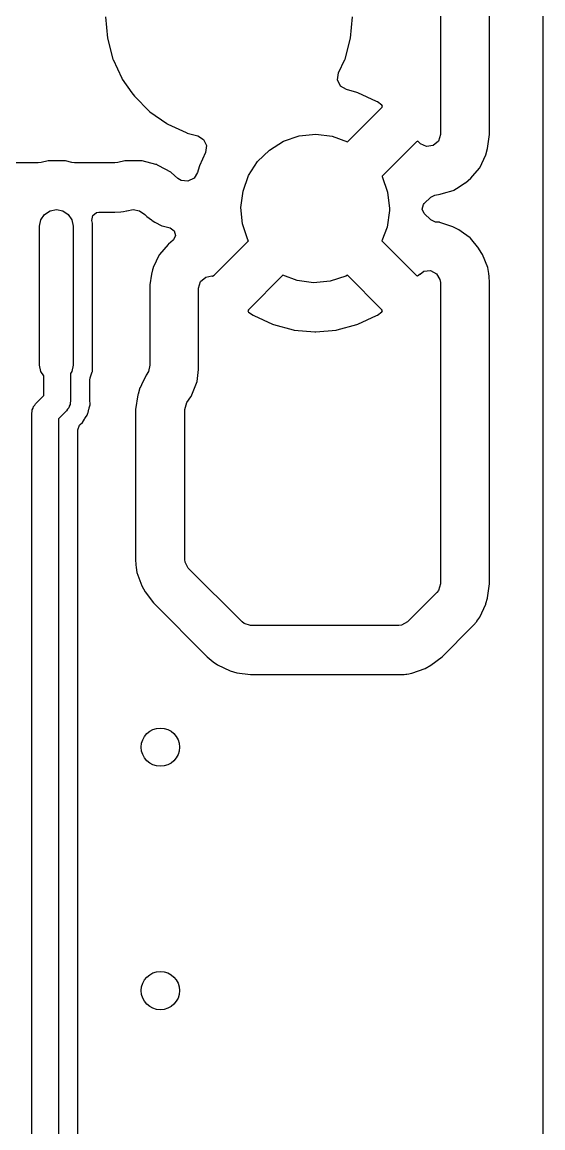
# Model space of a CAD drawing. Extents: x 2.37 to 5.13, y -5.38 to -2.62.
# Drawn here: x 4.9182 to 5.1321, y -4.4564 to -4.0022 of the extents above; entities that cross this region are included whole.
import ezdxf

# ---------------------------------------------------------------- set-up
doc = ezdxf.new("R2010")
doc.units = 0
doc.header["$MEASUREMENT"] = 0
doc.layers.add('BLACK', color=7, linetype='CONTINUOUS')

msp = doc.modelspace()

# ---------------------------------------------------------------- linework, layer by layer
at = {"layer": 'BLACK', "linetype": 'CONTINUOUS'}
for p, q in [((5.13211, -2.62081), (5.13211, -5.37919)), ((5.09, -3.95204), (5.09, -4.04836)), ((5.11022, -4.04836), (5.11022, -3.95204)), ((4.95244, -4), (4.95321, -4.00881)), ((5.05311, -4.00881), (5.05389, -4)), ((4.95321, -4.00881), (4.9555, -4.01735)), ((5.05083, -4.01735), (5.05311, -4.00881)), ((4.9555, -4.01735), (4.95559, -4.01754)), ((4.95559, -4.01754), (4.95559, -4.01754)), ((4.95559, -4.01754), (4.95914, -4.02517)), ((5.04819, -4.02299), (5.05073, -4.01754)), ((5.05073, -4.01754), (5.05083, -4.01735)), ((5.05073, -4.01754), (5.05073, -4.01754)), ((5.0478, -4.02591), (5.04819, -4.02299)), ((4.95914, -4.02517), (4.95914, -4.02517)), ((4.95914, -4.02517), (4.95923, -4.02536)), ((4.95923, -4.02536), (4.95936, -4.02554)), ((4.95936, -4.02554), (4.95936, -4.02554)), ((4.95936, -4.02554), (4.96331, -4.03118)), ((5.04902, -4.02842), (5.0478, -4.02591)), ((5.05141, -4.02988), (5.04902, -4.02842)), ((4.96331, -4.03118), (4.9643, -4.03261)), ((4.9643, -4.03261), (4.97056, -4.03886)), ((5.05573, -4.03104), (5.05141, -4.02988)), ((5.05613, -4.03118), (5.05573, -4.03104)), ((5.06375, -4.03474), (5.05613, -4.03118)), ((5.0519, -4.05129), (5.06604, -4.03715)), ((5.06412, -4.03495), (5.06375, -4.03474)), ((5.06593, -4.03622), (5.06412, -4.03495)), ((5.06629, -4.03669), (5.06593, -4.03622)), ((5.06604, -4.03715), (5.06629, -4.03669)), ((4.97056, -4.03886), (4.97073, -4.03898)), ((4.97073, -4.03898), (4.97073, -4.03898)), ((4.97073, -4.03898), (4.97762, -4.0438)), ((4.97762, -4.0438), (4.9778, -4.04393)), ((4.9778, -4.04393), (4.97799, -4.04402)), ((4.97799, -4.04402), (4.97799, -4.04402)), ((4.97799, -4.04402), (4.98562, -4.04757)), ((4.98562, -4.04757), (4.98581, -4.04767)), ((4.98581, -4.04767), (4.98602, -4.04772)), ((4.98602, -4.04772), (4.98602, -4.04772)), ((4.98602, -4.04772), (4.99036, -4.04888)), ((4.99036, -4.04888), (4.99275, -4.05034)), ((4.99275, -4.05034), (4.99397, -4.05285)), ((5.01981, -4.0547), (5.0256, -4.05113)), ((5.0256, -4.05113), (5.03204, -4.04894)), ((5.03204, -4.04894), (5.03881, -4.04823)), ((5.03881, -4.04823), (5.04556, -4.04903)), ((5.04556, -4.04903), (5.0519, -4.05129)), ((5.08015, -4.05132), (5.06604, -4.06544)), ((5.08068, -4.05104), (5.08015, -4.05132)), ((5.08122, -4.05147), (5.08068, -4.05104)), ((5.08179, -4.05211), (5.08122, -4.05147)), ((5.08921, -4.05104), (5.0871, -4.05287)), ((5.09, -4.04836), (5.08921, -4.05104)), ((5.1094, -4.05405), (5.11022, -4.04836)), ((4.99357, -4.05577), (4.99104, -4.0612)), ((4.99397, -4.05285), (4.99357, -4.05577)), ((5.01495, -4.05946), (5.01981, -4.0547)), ((5.08433, -4.05327), (5.08179, -4.05211)), ((5.0871, -4.05287), (5.08433, -4.05327)), ((5.10861, -4.05674), (5.1094, -4.05405)), ((4.92483, -4.06), (4.90827, -4.06)), ((4.92599, -4.05986), (4.92483, -4.06)), ((4.92889, -4.05917), (4.92599, -4.05986)), ((4.92918, -4.0591), (4.92889, -4.05917)), ((4.92889, -4.05917), (4.92889, -4.05917)), ((4.93264, -4.05911), (4.92918, -4.0591)), ((4.93539, -4.05913), (4.93264, -4.05911)), ((4.93569, -4.05913), (4.93539, -4.05913)), ((4.93539, -4.05913), (4.93539, -4.05913)), ((4.93598, -4.0592), (4.93569, -4.05913)), ((4.93856, -4.05985), (4.93598, -4.0592)), ((4.93598, -4.0592), (4.93598, -4.0592)), ((4.93977, -4.06), (4.93856, -4.05985)), ((4.95632, -4.06), (4.93977, -4.06)), ((4.95748, -4.05986), (4.95632, -4.06)), ((4.96038, -4.05917), (4.95748, -4.05986)), ((4.96067, -4.0591), (4.96038, -4.05917)), ((4.96038, -4.05917), (4.96038, -4.05917)), ((4.96414, -4.05911), (4.96067, -4.0591)), ((4.96689, -4.05913), (4.96414, -4.05911)), ((4.96719, -4.05913), (4.96689, -4.05913)), ((4.96689, -4.05913), (4.96689, -4.05913)), ((4.96748, -4.0592), (4.96719, -4.05913)), ((4.97311, -4.06062), (4.96748, -4.0592)), ((4.96748, -4.0592), (4.96748, -4.0592)), ((4.9735, -4.06072), (4.97311, -4.06062)), ((4.97377, -4.06086), (4.9735, -4.06072)), ((5.01126, -4.06517), (5.01495, -4.05946)), ((5.10622, -4.06197), (5.10861, -4.05674)), ((4.97442, -4.0612), (4.97377, -4.06086)), ((4.97377, -4.06086), (4.97377, -4.06086)), ((4.97926, -4.06376), (4.97442, -4.0612)), ((4.97948, -4.06396), (4.97926, -4.06376)), ((4.98217, -4.06636), (4.97948, -4.06396)), ((4.97948, -4.06396), (4.97948, -4.06396)), ((4.99027, -4.06394), (4.98881, -4.06633)), ((4.99089, -4.06161), (4.99027, -4.06394)), ((4.99104, -4.0612), (4.99089, -4.06161)), ((5.00894, -4.07157), (5.01126, -4.06517)), ((5.10245, -4.06632), (5.10334, -4.06529)), ((5.10334, -4.06529), (5.10608, -4.06213)), ((5.10608, -4.06213), (5.10622, -4.06197)), ((5.10608, -4.06213), (5.10608, -4.06213)), ((4.98352, -4.06722), (4.98217, -4.06636)), ((4.9863, -4.06755), (4.98352, -4.06722)), ((4.98881, -4.06633), (4.9863, -4.06755)), ((5.06604, -4.06544), (5.06611, -4.06556)), ((5.06611, -4.06556), (5.06835, -4.07198)), ((5.09667, -4.07051), (5.10025, -4.06821)), ((5.10025, -4.06821), (5.10034, -4.06815)), ((5.10025, -4.06821), (5.10025, -4.06821)), ((5.10034, -4.06815), (5.10245, -4.06632)), ((5.00808, -4.07831), (5.00894, -4.07157)), ((5.06835, -4.07198), (5.06911, -4.07874)), ((5.08339, -4.07668), (5.08603, -4.07404)), ((5.08603, -4.07404), (5.08768, -4.07321)), ((5.08768, -4.07321), (5.08987, -4.0729)), ((5.08987, -4.0729), (5.08998, -4.07288)), ((5.08998, -4.07288), (5.09135, -4.07248)), ((5.09135, -4.07248), (5.0953, -4.07132)), ((5.0953, -4.07132), (5.0955, -4.07126)), ((5.0953, -4.07132), (5.0953, -4.07132)), ((5.0955, -4.07126), (5.09667, -4.07051)), ((5.00875, -4.08508), (5.00808, -4.07831)), ((5.06911, -4.07874), (5.06909, -4.07959)), ((5.08254, -4.07899), (5.08306, -4.07707)), ((5.08306, -4.07707), (5.08339, -4.07668)), ((4.9254, -4.08602), (4.92593, -4.08339)), ((4.92593, -4.08339), (4.92742, -4.08115)), ((4.92742, -4.08115), (4.92966, -4.07966)), ((4.92966, -4.07966), (4.93229, -4.07913)), ((4.93229, -4.07913), (4.93493, -4.07966)), ((4.93493, -4.07966), (4.93717, -4.08115)), ((4.93717, -4.08115), (4.93866, -4.08339)), ((4.93866, -4.08339), (4.93918, -4.08602)), ((4.94688, -4.08361), (4.94725, -4.08165)), ((4.94725, -4.08165), (4.94878, -4.08038)), ((4.94878, -4.08038), (4.94975, -4.08022)), ((4.94975, -4.08022), (4.95632, -4.08022)), ((4.95632, -4.08022), (4.9587, -4.08008)), ((4.9587, -4.08008), (4.95874, -4.08007)), ((4.95874, -4.08007), (4.95981, -4.07994)), ((4.95874, -4.08007), (4.95874, -4.08007)), ((4.95981, -4.07994), (4.95981, -4.07994)), ((4.95981, -4.07994), (4.95986, -4.07994)), ((4.95986, -4.07994), (4.96105, -4.07973)), ((4.96105, -4.07973), (4.96115, -4.07966)), ((4.96115, -4.07966), (4.96379, -4.07913)), ((4.96379, -4.07913), (4.96643, -4.07966)), ((4.96643, -4.07966), (4.96866, -4.08115)), ((4.96866, -4.08115), (4.96901, -4.08167)), ((4.96901, -4.08167), (4.96944, -4.08199)), ((4.96944, -4.08199), (4.97133, -4.08342)), ((4.97133, -4.08342), (4.97138, -4.08345)), ((4.97138, -4.08345), (4.97138, -4.08345)), ((4.97138, -4.08345), (4.97161, -4.0836)), ((5.06909, -4.07959), (5.06815, -4.08633)), ((5.08339, -4.0808), (5.08254, -4.07899)), ((5.08603, -4.08345), (5.08339, -4.0808)), ((5.08798, -4.0843), (5.08603, -4.08345)), ((4.9254, -4.14311), (4.9254, -4.08602)), ((4.93918, -4.08602), (4.93918, -4.14311)), ((4.94708, -4.0848), (4.94688, -4.08361)), ((4.94708, -4.14547), (4.94708, -4.0848)), ((4.97161, -4.0836), (4.97268, -4.08428)), ((4.97268, -4.08428), (4.97556, -4.0858)), ((4.97556, -4.0858), (4.97572, -4.08584)), ((4.97572, -4.08584), (4.97572, -4.08584)), ((4.97572, -4.08584), (4.97903, -4.08673)), ((4.97903, -4.08673), (4.98067, -4.08787)), ((4.98067, -4.08787), (4.98118, -4.0898)), ((5.0109, -4.09154), (5.00875, -4.08508)), ((5.06815, -4.08633), (5.06599, -4.092)), ((5.0894, -4.08435), (5.08798, -4.0843)), ((5.08961, -4.08436), (5.0894, -4.08435)), ((5.08981, -4.08443), (5.08961, -4.08436)), ((5.09387, -4.0858), (5.08981, -4.08443)), ((5.09506, -4.0862), (5.09387, -4.0858)), ((5.09756, -4.08746), (5.09506, -4.0862)), ((5.09764, -4.08752), (5.09756, -4.08746)), ((5.09954, -4.08885), (5.09764, -4.08752)), ((5.09764, -4.08752), (5.09764, -4.08752)), ((4.98019, -4.09175), (4.97833, -4.09336)), ((4.98034, -4.09161), (4.98019, -4.09175)), ((4.98118, -4.0898), (4.98034, -4.09161)), ((4.99703, -4.10616), (5.01118, -4.09201)), ((5.01118, -4.09201), (5.0109, -4.09154)), ((5.06599, -4.092), (5.08018, -4.10619)), ((5.10227, -4.09076), (5.09954, -4.08885)), ((5.1024, -4.09093), (5.10227, -4.09076)), ((5.10574, -4.0951), (5.1024, -4.09093)), ((5.1024, -4.09093), (5.1024, -4.09093)), ((4.97818, -4.09351), (4.97465, -4.09758)), ((4.97825, -4.09343), (4.97818, -4.09351)), ((4.97833, -4.09336), (4.97825, -4.09343)), ((4.97833, -4.09336), (4.97833, -4.09336)), ((5.10586, -4.09526), (5.10574, -4.0951)), ((5.10728, -4.09767), (5.10586, -4.09526)), ((4.97448, -4.09778), (4.97209, -4.10301)), ((4.97465, -4.09758), (4.97448, -4.09778)), ((5.10946, -4.10299), (5.10728, -4.09767)), ((4.9713, -4.10569), (4.97068, -4.11002)), ((4.9718, -4.10399), (4.9713, -4.10569)), ((4.97206, -4.10311), (4.9718, -4.10399)), ((4.97209, -4.10301), (4.97206, -4.10311)), ((4.97206, -4.10311), (4.97206, -4.10311)), ((4.99642, -4.10648), (4.99703, -4.10616)), ((5.02532, -4.10615), (5.01115, -4.12033)), ((5.03121, -4.10835), (5.02532, -4.10615)), ((5.05185, -4.10614), (5.0512, -4.10653)), ((5.06601, -4.1203), (5.05185, -4.10614)), ((5.08018, -4.10619), (5.08065, -4.10644)), ((5.08065, -4.10644), (5.08171, -4.10561)), ((5.08171, -4.10561), (5.08175, -4.10566)), ((5.08175, -4.10566), (5.08316, -4.10453)), ((5.08316, -4.10453), (5.08594, -4.10424)), ((5.08594, -4.10424), (5.08843, -4.1055)), ((5.08843, -4.1055), (5.08985, -4.10791)), ((5.10991, -4.10543), (5.10946, -4.10299)), ((5.11006, -4.10664), (5.10991, -4.10543)), ((4.97068, -4.11002), (4.97068, -4.14311)), ((4.9907, -4.11139), (4.99149, -4.10871)), ((4.99149, -4.10871), (4.9936, -4.10688)), ((4.9936, -4.10688), (4.99617, -4.10645)), ((4.99617, -4.10645), (4.99642, -4.10648)), ((5.03795, -4.10925), (5.03121, -4.10835)), ((5.04473, -4.10863), (5.03795, -4.10925)), ((5.0512, -4.10653), (5.04473, -4.10863)), ((5.08985, -4.10791), (5.09, -4.10912)), ((5.09, -4.10912), (5.09, -4.23295)), ((5.11022, -4.10912), (5.11006, -4.10664)), ((5.11022, -4.23295), (5.11022, -4.10912)), ((4.9907, -4.14488), (4.9907, -4.11139)), ((5.01115, -4.12033), (5.01089, -4.12079)), ((5.01089, -4.12079), (5.01126, -4.12126)), ((5.01126, -4.12126), (5.01306, -4.12253)), ((5.01306, -4.12253), (5.01344, -4.12274)), ((5.01344, -4.12274), (5.02106, -4.1263)), ((5.05613, -4.1263), (5.06375, -4.12274)), ((5.06375, -4.12274), (5.06412, -4.12253)), ((5.06412, -4.12253), (5.06596, -4.12124)), ((5.06596, -4.12124), (5.06629, -4.12083)), ((5.06629, -4.12083), (5.06601, -4.1203)), ((5.02106, -4.1263), (5.02146, -4.12644)), ((5.02146, -4.12644), (5.02958, -4.12862)), ((5.02958, -4.12862), (5.03, -4.12869)), ((5.03, -4.12869), (5.03838, -4.12943)), ((5.03881, -4.12943), (5.04718, -4.12869)), ((5.04718, -4.12869), (5.04761, -4.12862)), ((5.04761, -4.12862), (5.05573, -4.12644)), ((5.05573, -4.12644), (5.05613, -4.1263)), ((5.03838, -4.12943), (5.03881, -4.12943)), ((4.92593, -4.14575), (4.9254, -4.14311)), ((4.92709, -4.14748), (4.92593, -4.14575)), ((4.93866, -4.14575), (4.93811, -4.14657)), ((4.93811, -4.14657), (4.93811, -4.15788)), ((4.93918, -4.14311), (4.93866, -4.14575)), ((4.94617, -4.14822), (4.947, -4.14586)), ((4.947, -4.14586), (4.94706, -4.14569)), ((4.947, -4.14586), (4.947, -4.14586)), ((4.94706, -4.14569), (4.94708, -4.14547)), ((4.97016, -4.14575), (4.96915, -4.14725)), ((4.97068, -4.14311), (4.97016, -4.14575)), ((4.99005, -4.14985), (4.9907, -4.14488)), ((4.92709, -4.1556), (4.92709, -4.14748)), ((4.946, -4.14919), (4.94617, -4.14822)), ((4.946, -4.15717), (4.946, -4.14919)), ((4.96722, -4.15116), (4.96663, -4.15235)), ((4.96915, -4.14725), (4.96722, -4.15116)), ((4.98768, -4.15592), (4.99005, -4.14985)), ((4.92376, -4.15893), (4.92709, -4.1556)), ((4.96572, -4.15521), (4.96478, -4.1613)), ((4.96581, -4.15494), (4.96572, -4.15521)), ((4.96659, -4.15246), (4.96581, -4.15494)), ((4.96663, -4.15235), (4.96659, -4.15246)), ((4.96659, -4.15246), (4.96659, -4.15246)), ((4.9859, -4.15845), (4.98751, -4.15616)), ((4.98751, -4.15616), (4.98768, -4.15592)), ((4.98751, -4.15616), (4.98751, -4.15616)), ((4.92269, -4.16077), (4.92288, -4.16007)), ((4.92288, -4.16007), (4.92339, -4.15956)), ((4.92339, -4.15956), (4.92376, -4.15893)), ((4.93737, -4.16064), (4.93686, -4.16115)), ((4.93756, -4.15994), (4.93737, -4.16064)), ((4.93792, -4.15931), (4.93756, -4.15994)), ((4.93811, -4.15788), (4.93792, -4.15858)), ((4.93792, -4.15858), (4.93792, -4.15931)), ((4.94568, -4.16091), (4.94573, -4.16066)), ((4.94573, -4.16066), (4.94609, -4.15932)), ((4.94602, -4.15742), (4.946, -4.15717)), ((4.94616, -4.15907), (4.94602, -4.15742)), ((4.94609, -4.15932), (4.94616, -4.15907)), ((4.985, -4.1613), (4.9859, -4.15845)), ((4.92214, -4.16283), (4.92233, -4.16213)), ((4.92214, -4.76223), (4.92214, -4.16283)), ((4.92233, -4.1614), (4.92269, -4.16077)), ((4.92233, -4.16213), (4.92233, -4.1614)), ((4.9365, -4.16178), (4.93316, -4.16511)), ((4.93316, -4.16511), (4.93316, -4.76451)), ((4.93686, -4.16115), (4.9365, -4.16178)), ((4.94303, -4.16663), (4.94385, -4.1652)), ((4.94385, -4.1652), (4.94399, -4.16499)), ((4.94399, -4.16499), (4.9443, -4.16455)), ((4.9443, -4.16455), (4.94494, -4.16364)), ((4.94494, -4.16364), (4.945, -4.16339)), ((4.945, -4.16339), (4.94505, -4.16328)), ((4.94505, -4.16328), (4.94522, -4.16287)), ((4.94522, -4.16287), (4.94526, -4.16276)), ((4.94526, -4.16276), (4.94539, -4.16254)), ((4.94539, -4.16254), (4.94563, -4.16116)), ((4.94563, -4.16116), (4.94568, -4.16091)), ((4.96478, -4.1613), (4.96478, -4.22295)), ((4.985, -4.22295), (4.985, -4.1613)), ((4.94106, -4.16964), (4.94174, -4.16777)), ((4.94106, -4.7638), (4.94106, -4.16964)), ((4.94174, -4.16777), (4.9421, -4.16741)), ((4.9421, -4.16741), (4.94303, -4.16663)), ((4.96478, -4.22295), (4.9649, -4.22511)), ((4.98511, -4.224), (4.985, -4.22295)), ((4.98645, -4.22645), (4.98511, -4.224)), ((4.9649, -4.22511), (4.96501, -4.22616)), ((4.96501, -4.22616), (4.96536, -4.2283)), ((4.96536, -4.2283), (4.96737, -4.23369)), ((5.00855, -4.24855), (4.98645, -4.22645)), ((5.09, -4.23295), (5.08921, -4.23563)), ((5.1094, -4.23864), (5.11022, -4.23295)), ((4.96737, -4.23369), (4.96871, -4.23614)), ((4.96871, -4.23614), (4.97216, -4.24075)), ((5.08855, -4.23645), (5.07645, -4.24855)), ((5.08921, -4.23563), (5.08855, -4.23645)), ((4.97216, -4.24075), (4.99425, -4.26284)), ((5.10622, -4.24656), (5.10861, -4.24132)), ((5.10861, -4.24132), (5.1087, -4.241)), ((5.1087, -4.241), (5.10937, -4.23874)), ((5.10937, -4.23874), (5.1094, -4.23864)), ((5.10495, -4.24831), (5.10622, -4.24656)), ((5.00937, -4.24921), (5.00855, -4.24855)), ((5.01205, -4.25), (5.00937, -4.24921)), ((5.07295, -4.25), (5.01205, -4.25)), ((5.074, -4.24989), (5.07295, -4.25)), ((5.07645, -4.24855), (5.074, -4.24989)), ((5.09075, -4.26284), (5.10284, -4.25075)), ((5.10284, -4.25075), (5.10429, -4.24914)), ((5.10429, -4.24914), (5.10442, -4.24898)), ((5.10442, -4.24898), (5.10493, -4.24834)), ((5.10493, -4.24834), (5.10495, -4.24831)), ((4.99425, -4.26284), (4.99586, -4.26429)), ((4.99586, -4.26429), (4.99669, -4.26495)), ((4.99669, -4.26495), (4.99844, -4.26622)), ((5.08614, -4.26629), (5.09075, -4.26284)), ((4.99844, -4.26622), (5.00368, -4.26861)), ((5.00368, -4.26861), (5.00636, -4.2694)), ((5.00636, -4.2694), (5.01205, -4.27022)), ((5.07702, -4.26985), (5.07816, -4.26966)), ((5.07816, -4.26966), (5.0783, -4.26964)), ((5.07816, -4.26966), (5.07816, -4.26966)), ((5.0783, -4.26964), (5.08369, -4.26763)), ((5.08369, -4.26763), (5.08614, -4.26629)), ((5.01205, -4.27022), (5.07295, -4.27022)), ((5.07295, -4.27022), (5.07322, -4.2702)), ((5.07322, -4.2702), (5.07507, -4.2701)), ((5.07507, -4.2701), (5.07507, -4.2701)), ((5.07507, -4.2701), (5.07511, -4.2701)), ((5.07511, -4.2701), (5.07514, -4.2701)), ((5.07514, -4.2701), (5.07579, -4.27003)), ((5.07514, -4.2701), (5.07514, -4.2701)), ((5.07579, -4.27003), (5.07616, -4.26999)), ((5.07616, -4.26999), (5.07702, -4.26985))]:
    msp.add_line(p, q, dxfattribs=at)
at = {"layer": 'BLACK'}
for centre in [(4.975, -4.3), (4.975, -4.4)]:
    msp.add_circle(centre, 0.00787, dxfattribs=at)

doc.saveas('drawing.dxf')
